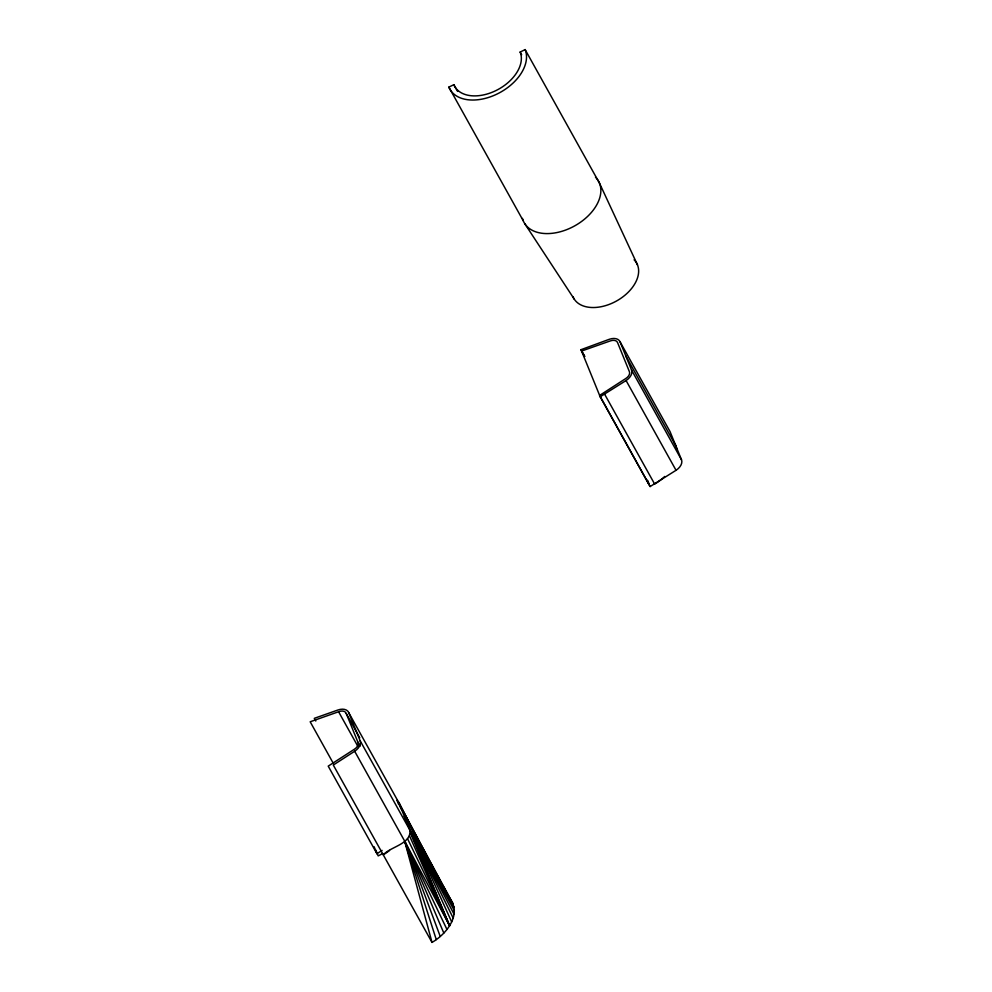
<?xml version="1.0" encoding="UTF-8"?>
<svg xmlns="http://www.w3.org/2000/svg" width="992" height="992" viewBox="0 0 992 992"><rect width="100%" height="100%" fill="white"/><g stroke="black" fill="none" stroke-linecap="round" stroke-linejoin="round"><path stroke-width="1.49" d="M315.778 721.023L314.29 718.344L337.888 710.012A11.036 7.118 -29.1 0 1 348.663 712.529L360.133 740.739A11.036 7.118 -29.1 0 1 354.665 751.254L333.287 765.055L432.004 942.4C445.867 934.551 461.987 914.934 450.145 899.322M389.546 850.454A39.308 25.321 -29.1 0 1 383.247 854.819C390.625 846.598 410.762 844.266 410.093 830.502L398.623 802.292L348.663 712.529M600.185 396.788L626.076 380.531A11.036 7.118 -29.1 0 0 631.544 370.028L620.062 341.806A11.036 7.118 -29.1 0 0 609.299 339.289L581.014 349.68L600.185 396.788L650.144 486.551L676.036 470.295A11.036 7.118 -29.1 0 0 681.504 459.792L670.034 431.57L620.062 341.806M333.411 763.542L310.174 721.779L338.594 711.748A7.304 4.7 -29.1 0 1 346.258 713.533L357.852 742.053A7.142 4.6 -29.1 0 1 353.958 749.518L328.216 766.134L376.96 853.715L382.106 850.392M523.193 220.683L448.855 87.135L453.852 84.68A37.014 23.845 -29.1 0 0 496.025 90.545A37.014 23.845 -29.1 0 0 520.155 52.055L525.14 49.6L599.478 183.148L637.472 264.852M524.88 223.857L574.356 299.299M398.734 804.624L397.11 800.333L453.121 903.96L410.093 830.502L360.133 740.739M454.076 907.184L410.093 830.502L449.587 925.71L404.624 841.018L354.665 751.254M520.155 52.055L521.656 54.746M625.803 355.917L675.763 445.681M631.544 370.028L681.504 459.792M626.076 380.531L676.036 470.295M453.852 84.68L457.597 91.413M581.014 349.68L584.747 356.376M584.573 356.45L581.572 351.056L610.006 341.025A7.304 4.7 -29.1 0 1 617.656 342.81L629.263 371.33A7.142 4.6 -29.1 0 1 625.369 378.795L599.614 395.424L650.144 486.551M604.698 394.332L654.658 484.096A39.308 25.321 -29.1 0 0 664.727 476.47M453.121 903.96L404.364 816.404A39.308 25.321 -29.1 0 1 405.058 818.524M346.258 713.533L359.749 737.788M357.852 742.053L360.096 746.096M338.594 711.748L358.1 746.778M454.398 910.656L410.093 830.502L451.682 921.89M439.419 879.495L398.623 802.292L400.756 808.083M443.002 886.265L447.293 894.4M454.113 914.302L410.093 830.502L453.195 918.071M416.764 837.707L398.623 802.292L401.586 809.447M408.692 822.938L398.623 802.292L401.81 809.286M407.514 838.637L449.587 925.71L410.428 833.057M432.004 942.4L404.624 841.018L446.946 929.442M409.522 835.872L449.587 925.71M436.269 939.573L404.624 841.018L443.808 933.038M647.838 480.884L649.004 483.749M647.206 480.128L648.359 482.992M375.844 850.156L378.175 855.898A37.014 23.845 -29.1 0 0 382.428 853.579M374.133 846.759L376.96 853.715M404.624 841.018L440.237 936.436M634.099 259.805A36.034 23.213 -29.1 0 1 618.128 300.068A36.034 23.213 -29.1 0 1 572.93 296.608M595.485 177.184A42.582 27.429 -29.1 0 1 575 225.705A42.582 27.429 -29.1 0 1 522.437 218.389M525.14 49.6A42.582 27.429 -29.1 0 1 497.376 93.88A42.582 27.429 -29.1 0 1 448.855 87.135M674.213 442.754A39.308 25.321 -29.1 0 1 676.718 448.905"/></g></svg>
